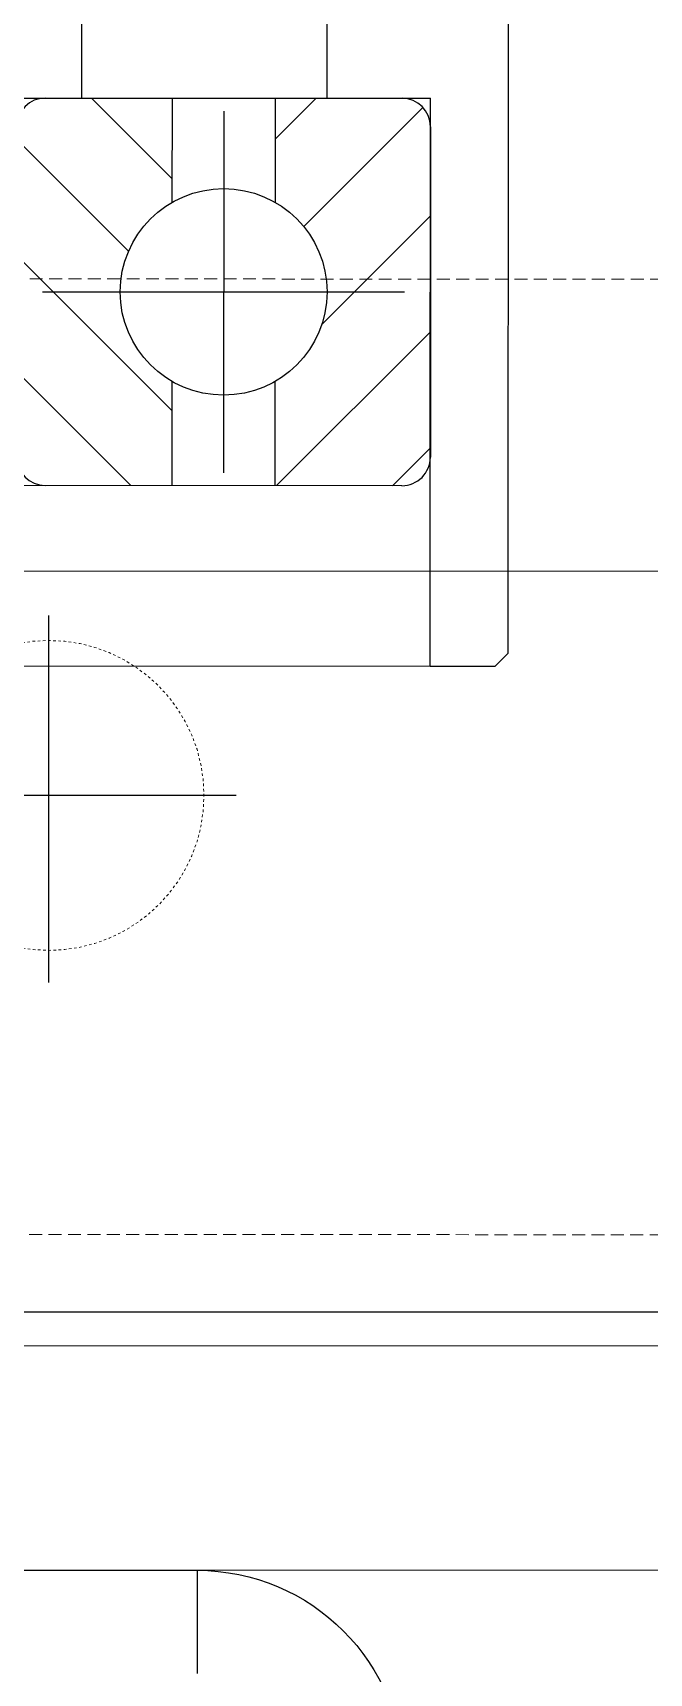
# Model space of a CAD drawing. Header units: millimetres. Extents: x 845401 to 948039, y 511594 to 550263.
# Drawn here: x 902007.6 to 902031.4, y 535999.1 to 536062.6 of the extents above; entities that cross this region are included whole.
import ezdxf

# ---------------------------------------------------------------- set-up
doc = ezdxf.new("R2010")
doc.units = ezdxf.units.MM
doc.linetypes.add('CENTER', pattern=[0])
doc.linetypes.add('DASHED', pattern=[0.75, 0.5, -0.25])
for name, color, linetype in [('00', 7, 'Continuous'), ('1轮廓实线层', 7, 'Continuous'), ('3中心线层', 1, 'CENTER'), ('4虚线层', 6, 'DASHED'), ('5剖面线层', 2, 'Continuous')]:
    doc.layers.add(name, color=color, linetype=linetype)
doc.layers.add('A-剖-0.10mm.......SECT-L01', color=255, linetype='Continuous', lineweight=18)
doc.layers.add('物流设备', color=7, linetype='Continuous', lineweight=5)

# ---------------------------------------------------------------- blocks, each defined once
blk = doc.blocks.new('*U100537')
at = {"color": 1}
blk.add_lwpolyline([(0, -630), (7920.603380136075, -630), (7920.603380136075, 630), (0, 630)], close=True, dxfattribs=at)
at = {"color": 4}
blk.add_lwpolyline([(0, -600), (7920.603380136075, -600), (7920.603380136075, 600), (0, 600)], close=True, dxfattribs=at)
at = {"color": 2}
blk.add_lwpolyline([(0, -630), (7920.603380136075, -630), (7920.603380136075, -830), (0, -830)], close=True, dxfattribs=at)
for tag, p in [('设备编号', (485.2384934027214, 55.2877136208408)), ('设备高度', (489.7486322444456, -155.5627289135591))]:
    blk.add_attdef(tag, p, '', height=100)
at = {"flags": 1}
blk.add_attdef('设备类型', (14421.90417558989, -37.08342335998668), '', height=100, dxfattribs=at)
blk = doc.blocks.new('JTB1')
at = {"color": 7, "linetype": 'Continuous', "lineweight": 25}
for p, q in [((2960.07861952609, 884.0752800110176), (2960.07861952609, 701.0752800110181)), ((2970.07861952609, 884.0752800110176), (2970.07861952609, 701.0752800110176))]:
    blk.add_line(p, q, dxfattribs=at)
blk = doc.blocks.new('6304')
at = {"layer": '5剖面线层', "extrusion": (0, 1.224606353822377e-16, -1)}
h = blk.add_hatch(dxfattribs=at)
h.set_pattern_fill('ANSI31', color=256, angle=180, style=0)
h.set_pattern_definition([(225, (-1622.417437906445, 1392.47649229401), (2.245064030267288, -2.245064030267288), [])])
edge = h.paths.add_edge_path()
edge.add_line((-1622.417437906445, 1376.47649229401), (-1626.453336291308, 1376.47649229401))
edge.add_arc((-1629.917437906445, 1374.47649229401), 3.999999999999996, 30.00000000000054, 150.0000000000008)
edge.add_line((-1633.381539521583, 1376.47649229401), (-1637.417437906445, 1376.47649229401))
edge.add_line((-1637.417437906445, 1376.47649229401), (-1637.417437906445, 1381.37649229401))
edge.add_arc((-1636.317437906445, 1381.37649229401), 1.1, 90, 180, ccw=False)
edge.add_line((-1636.317437906445, 1382.47649229401), (-1623.517437906445, 1382.47649229401))
edge.add_arc((-1623.517437906445, 1381.37649229401), 1.1, 360, 90, ccw=False)
edge.add_line((-1622.417437906445, 1381.37649229401), (-1622.417437906445, 1376.47649229401))
h = blk.add_hatch(dxfattribs=at)
h.set_pattern_fill('ANSI31', color=256, angle=270, style=0)
h.set_pattern_definition([(315, (-1622.417437906445, 1392.47649229401), (2.245064030267288, 2.245064030267288), [])])
edge = h.paths.add_edge_path()
edge.add_line((-1626.453336291308, 1372.47649229401), (-1622.417437906445, 1372.47649229401))
edge.add_line((-1622.417437906445, 1372.47649229401), (-1622.417437906445, 1367.57649229401))
edge.add_arc((-1623.517437906445, 1367.57649229401), 1.100000000000001, 270, 360, ccw=False)
edge.add_line((-1623.517437906445, 1366.47649229401), (-1636.317437906445, 1366.47649229401))
edge.add_arc((-1636.317437906445, 1367.57649229401), 1.1, 180, 270, ccw=False)
edge.add_line((-1637.417437906445, 1367.57649229401), (-1637.417437906445, 1372.47649229401))
edge.add_line((-1637.417437906445, 1372.47649229401), (-1635.417437906445, 1372.47649229401))
edge.add_line((-1635.417437906445, 1372.47649229401), (-1633.381539521583, 1372.47649229401))
edge.add_arc((-1629.917437906445, 1374.47649229401), 4.000000000000039, 209.9999999999989, 329.9999999999991)
at = {"layer": '1轮廓实线层', "extrusion": (0, 1.224606353822377e-16, -1)}
for p, q in [((1622.417437906445, 1392.47649229401), (1622.417437906445, 1367.57649229401)), ((1637.417437906445, 1367.57649229401), (1637.417437906445, 1392.47649229401)), ((1622.417437906445, 1376.47649229401), (1626.453336291308, 1376.47649229401)), ((1633.381539521583, 1376.47649229401), (1637.417437906445, 1376.47649229401)), ((1637.417437906445, 1372.47649229401), (1635.417437906445, 1372.47649229401))]:
    blk.add_line(p, q, dxfattribs=at)
for points in [[(-1626.453336291308, 1372.47649229401), (-1622.417437906445, 1372.47649229401), (-1622.417437906445, 1367.57649229401)], [(-1635.417437906445, 1372.47649229401), (-1633.381539521583, 1372.47649229401)], [(-1637.417437906445, 1367.57649229401), (-1637.417437906445, 1372.47649229401)], [(-1623.517437906445, 1366.47649229401), (-1636.317437906445, 1366.47649229401)]]:
    blk.add_lwpolyline(points, dxfattribs=at)
blk.add_circle((-1629.917437906445, 1374.47649229401), 4, dxfattribs=at)
for centre, radius, start, end in [((-1623.517437906445, 1381.37649229401), 1.1, 0, 90), ((-1636.317437906445, 1381.37649229401), 1.1, 90, 180), ((-1623.517437906445, 1367.57649229401), 1.100000000000001, 270, 0), ((-1636.317437906445, 1367.57649229401), 1.1, 180, 270)]:
    blk.add_arc(centre, radius, start, end, dxfattribs=at)
at = {"layer": '3中心线层', "extrusion": (0, 1.224606353822377e-16, -1)}
for p, q in [((1629.917437906445, 1381.47649229401), (1629.917437906445, 1367.47649229401)), ((1622.917437906445, 1374.47649229401), (1636.917437906445, 1374.47649229401))]:
    blk.add_line(p, q, dxfattribs=at)
blk = doc.blocks.new('*U100479')
at = {"color": 7, "linetype": 'Continuous', "lineweight": 25}
for p, q in [((-1979.691658920889, 1636.520036706926), (-1979.691658920889, 427.5200367069265)), ((-1972.691658920889, 449.0200367069265), (-1972.691658920889, 1615.020036706926)), ((-1963.191658920889, 1615.020036706926), (-1963.191658920889, 449.0200367069269)), ((-1976.691658920889, 434.0200367069265), (-1976.691658920889, 449.0200367069265)), ((-1974.691658920889, 449.0200367069265), (-1976.691658920889, 449.0200367069265)), ((-1926.691658920889, 449.0200367069265), (-1974.691658920889, 449.0200367069265)), ((-1938.191658920889, 449.0200367069269), (-1963.191658920889, 449.0200367069269)), ((-1976.691658920889, 427.0200367069262), (-1976.691658920889, 434.0200367069265)), ((-1979.191658920889, 427.0200367069262), (-1979.691658920889, 427.5200367069265)), ((-1979.191658920889, 427.0200367069262), (-1976.691658920889, 427.0200367069262)), ((-1976.691658920889, 427.0200367069262), (-1924.691658920889, 427.0200367069262)), ((-1886.941660694127, 402.020036706926), (-2857.137971168267, 402.0200367251075)), ((-1967.691659941619, 392.020065317156), (-1967.691659941619, 388.0200572109243)), ((-1933.191659874563, 392.020065317156), (-1967.691659941619, 392.020065317156))]:
    blk.add_line(p, q, dxfattribs=at)
blk.add_arc((-1967.691660101611, 384.0200367069265), 8.000000000000007, 90, 180, dxfattribs=at)
at = {"layer": '3中心线层'}
for p, q in [((-1961.941660694127, 414.770036706926), (-1961.941660694127, 428.9915534916886)), ((-1969.191660694127, 422.020036706926), (-1954.691660694127, 422.020036706926))]:
    blk.add_line(p, q, dxfattribs=at)
at = {"layer": '4虚线层', "linetype": 'DASHED', "lineweight": 18}
for p, q in [((-1889.941660694127, 442.020036706926), (-2854.137971168266, 442.0200367251075)), ((-1886.941660694127, 405.020036706926), (-2857.137971168267, 405.0200367251075))]:
    blk.add_line(p, q, dxfattribs=at)
at = {"layer": '4虚线层', "linetype": 'DASHED', "lineweight": 18, "ltscale": 0.15}
blk.add_circle((-1961.941660694127, 422.020036706926), 6, dxfattribs=at)
for name, p, rotation in [('6304', (-3343.168151214899, 2071.437474613372), 270), ('JTB1', (-1154.86638068311, -2568.058582819164), 89.99999999999999)]:
    blk.add_blockref(name, p, dxfattribs=dict(rotation=rotation))
blk = doc.blocks.new('C线')
at = {"xscale": -1, "rotation": 359.9712527628268}
blk.add_blockref('*U100479', (981915.9030611939, 474449.7960595367, -3.591546536844088), dxfattribs=at)
at = {"layer": '物流设备', "color": 0}
blk.add_blockref('*U100537', (979688.0800278853, 475479.5155045651, 25.37562164790397), dxfattribs=at)
blk = doc.blocks.new('BC线平台')
at = {"layer": 'A-剖-0.10mm.......SECT-L01'}
h = blk.add_hatch(dxfattribs=at)
h.set_pattern_fill('CROSS', color=2, scale=50)
h.set_pattern_definition([(0, (691447.8688909085, 341554.8450790223), (317.5, 317.5), [158.75, -476.25]), (90, (691527.2438909085, 341475.4700790223), (-317.5, 317.5), [158.75, -476.25])])
h.paths.add_polyline_path([(772874.4622167731, 370095.4212002061), (786169.7200223003, 370095.4212002061), (786169.7200223003, 367097.0419248978), (772874.4622167731, 367097.0419248978)])

msp = doc.modelspace()

# ---------------------------------------------------------------- block references
at = {"layer": '00'}
for name, p in [('BC线平台', (120688.3449249256, 168041.3077371365, -0.9755150259396466)), ('C线', (-81869.82948779198, 61162.216735519))]:
    msp.add_blockref(name, p, dxfattribs=at)

doc.saveas('drawing.dxf')
